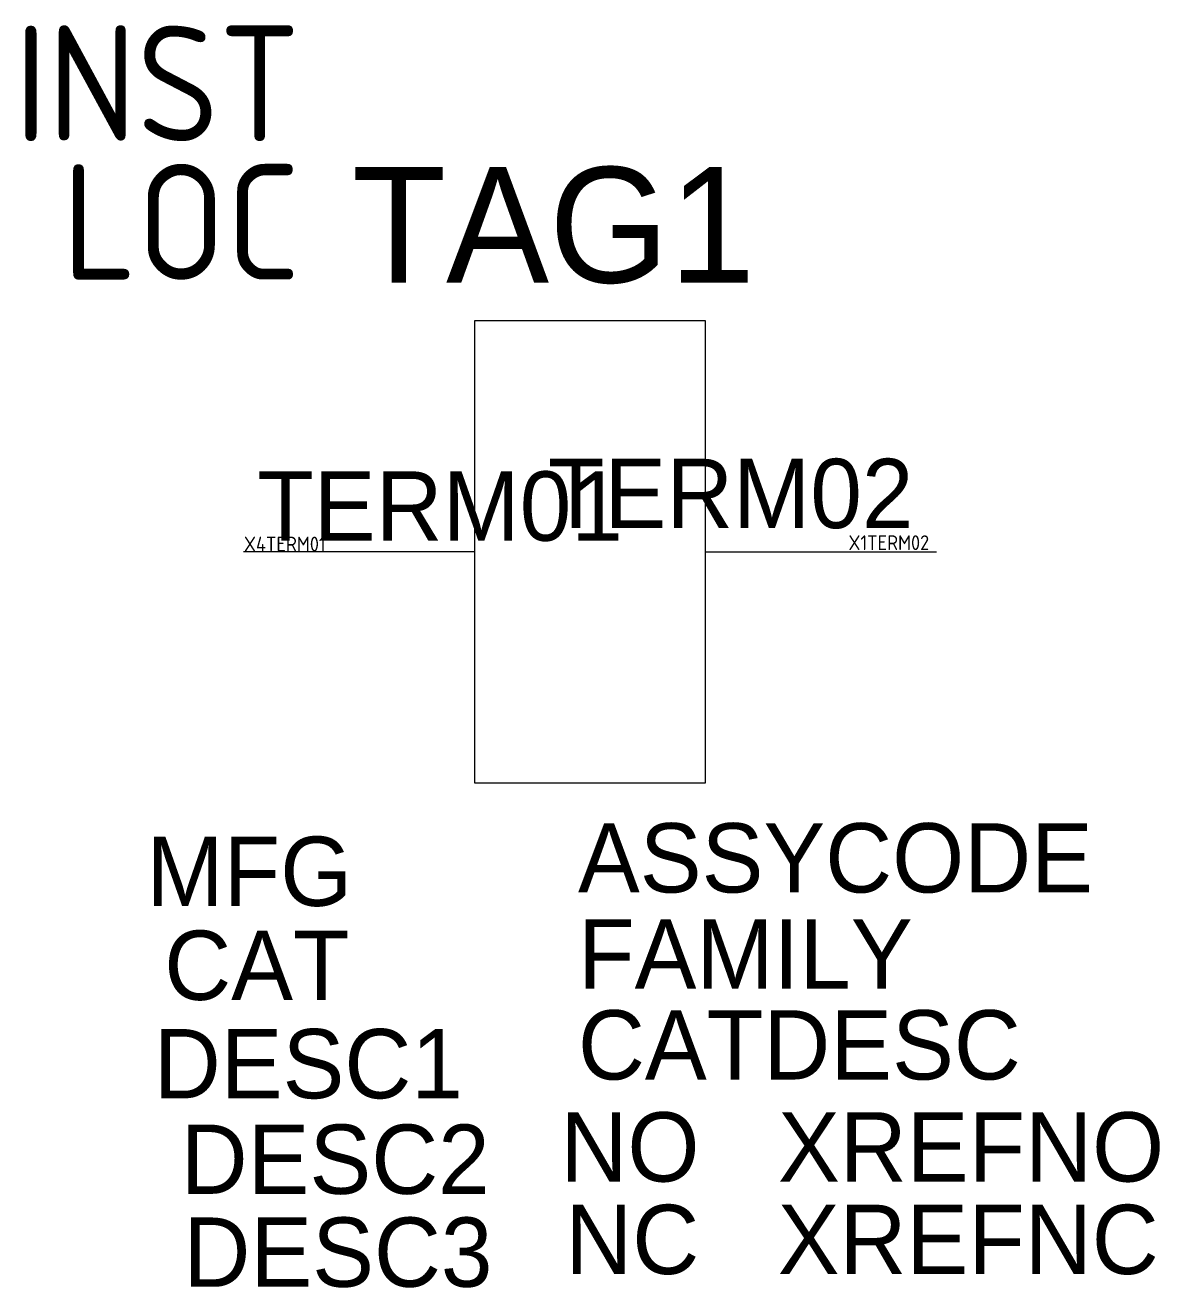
# Model space of a CAD drawing. Extents: x -13 to 11.5, y -11.2 to 16.2.
import ezdxf
from ezdxf.enums import TextEntityAlignment as Align

# ---------------------------------------------------------------- set-up
doc = ezdxf.new("R2010")
doc.units = 0
doc.header["$MEASUREMENT"] = 0
doc.styles.add('WD_IEC', font='isocp2.shx', dxfattribs={"width": 0.9, "height": 4})

msp = doc.modelspace()

# ---------------------------------------------------------------- linework, layer by layer
for p, q in [((-3.293, 4.762), (-8.293, 4.762)), ((1.707, 4.762), (6.707, 4.762))]:
    msp.add_line(p, q)
msp.add_lwpolyline([(1.707, 9.762), (-3.293, 9.762), (-3.293, -0.238), (1.707, -0.238)], close=True)

# ---------------------------------------------------------------- texts
at = {"style": 'WD_IEC', "flags": 1}
for tag, height, p in [('INST', 2.5, (-7.063, 13.654)), ('LOC', 2.5, (-7.063, 10.654)), ('X1TERM02', 0.32, (6.546, 4.802))]:
    msp.add_attdef(tag, text='', height=height, dxfattribs=at).set_placement(p, align=Align.RIGHT)
for tag, p, s, height in [('TAG1', (-5.954, 10.591), 'K', 2.5), ('TERM01', (-7.999, 5.005), 'A1', 1.5)]:
    msp.add_attdef(tag, p, s, height=height)
msp.add_attdef('TERM02', text='A2', height=1.5).set_placement((6.205, 5.278), align=Align.RIGHT)
msp.add_attdef('X4TERM01', (-8.286, 4.773), '', height=0.32, dxfattribs=at)
at = {"flags": 1}
for tag, p, s in [('ASSYCODE', (-1.056, -2.609), ''), ('FAMILY', (-1.056, -4.691), 'MS_ACKO'), ('CATDESC', (-1.056, -6.657), ''), ('XREFNO', (3.274, -8.866), ''), ('XREFNC', (3.267, -10.868), '')]:
    msp.add_attdef(tag, p, s, height=1.5, dxfattribs=at)
for tag, text, p in [('MFG', '', (-5.942, -2.9)), ('CAT', '', (-6, -4.934)), ('DESC1', '', (-3.549, -7.064)), ('NO', 'NO', (1.574, -8.866)), ('DESC2', '', (-2.967, -9.132)), ('NC', 'NC', (1.567, -10.868)), ('DESC3', '', (-2.908, -11.143))]:
    msp.add_attdef(tag, text=text, height=1.5, dxfattribs=at).set_placement(p, align=Align.RIGHT)

doc.saveas('drawing.dxf')
